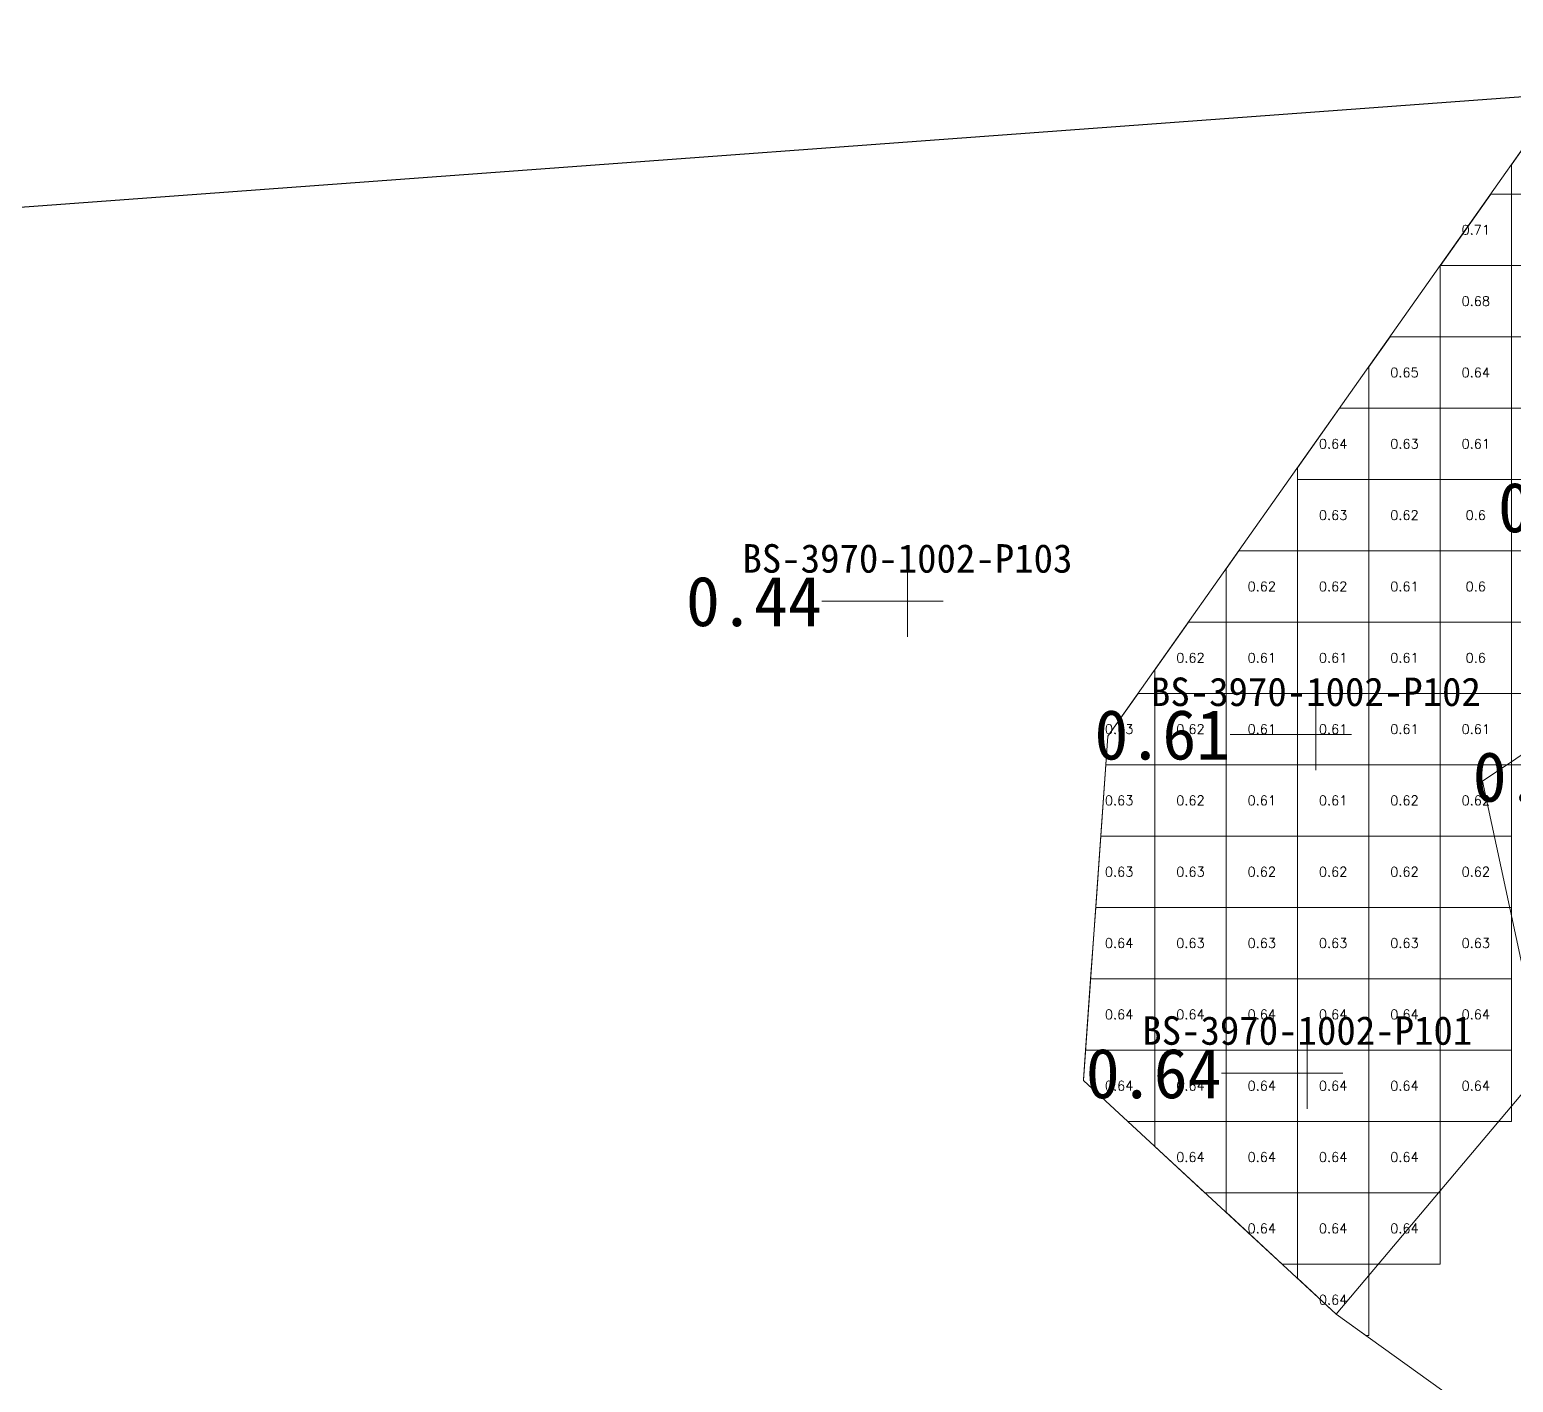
# Model space of a CAD drawing. Header units: inches. Extents: x 469771 to 470006, y 4349704 to 4349836.
# Drawn here: x 469827.11 to 469847.91, y 4349735.23 to 4349754.2 of the extents above; entities that cross this region are included whole.
import ezdxf
from ezdxf import colors
from ezdxf.entities.mleader import LeaderData, LeaderLine
from ezdxf.enums import TextEntityAlignment as Align
from ezdxf.math import Vec2, Vec3

# ---------------------------------------------------------------- set-up
doc = ezdxf.new("R2010")
doc.units = ezdxf.units.IN
doc.header["$MEASUREMENT"] = 0
for name, color, linetype, lineweight in [('点', 7, 'Continuous', 0), ('爆区方格网', 7, 'Continuous', 0), ('线条', 7, 'Continuous', 0), ('钻孔', 7, 'Continuous', 0)]:
    doc.layers.add(name, color=color, linetype=linetype, lineweight=lineweight)
doc.styles.add('3dmine_textStyle_1', font='txt.shx', dxfattribs={"height": 1, "bigfont": 'gbcbig.shx'})
doc.styles.add('3dmine_textStyle_2', font='', dxfattribs={"height": 1})
doc.styles.get("Standard").update_dxf_attribs({"font": 'arial.ttf'})
doc.styles.get('3dmine_textStyle_2').set_extended_font_data('SimSun-ExtB')

msp = doc.modelspace()

# ---------------------------------------------------------------- hatches: boundary and pattern name
at = {"layer": '钻孔', "linetype": 'Continuous', "lineweight": 0, "true_color": 0x808080, "extrusion": (0, 1, 0)}
msp.add_hatch(color=8, dxfattribs=at).paths.add_polyline_path([(-469840.417, 3960.388), (-469839.417, 3960.388), (-469839.417, 3972.388), (-469840.417, 3972.388)], flags=0)
at = {"layer": '钻孔', "linetype": 'Continuous', "lineweight": 0, "true_color": 0x80ffff, "extrusion": (0, 1, 0)}
for points in [[(-469846.143, 3960.446), (-469845.143, 3960.446), (-469845.143, 3972.446), (-469846.143, 3972.446)], [(-469846.022, 3959.606), (-469845.022, 3959.606), (-469845.022, 3972.606), (-469846.022, 3972.606)]]:
    msp.add_hatch(color=131, dxfattribs=at).paths.add_polyline_path(points, flags=0)

# ---------------------------------------------------------------- linework, layer by layer
at = {"color": 4, "linetype": 'Continuous', "lineweight": 0, "true_color": 0x00ffff, "elevation": 3966.233}
for points in [[(469845.427, 4349736.191), (469841.883, 4349739.467), (469842.228, 4349744.294), (469848.28, 4349752.862)], [(469850.298, 4349745.551), (469847.477, 4349743.663), (469848.343, 4349739.646), (469845.427, 4349736.191)]]:
    msp.add_lwpolyline(points, dxfattribs=at)
at = {"color": 7, "linetype": 'Continuous', "lineweight": 0, "elevation": 3966.233}
msp.add_lwpolyline([(469845.427, 4349736.191), (469868.108, 4349719.891), (469868.108, 4349719.891), (469864.089, 4349732.247), (469861.567, 4349735.442), (469861.304, 4349735.775), (469863.277, 4349745.916), (469858.867, 4349747.095), (469855.24, 4349743.466), (469853.308, 4349743.754), (469850.298, 4349745.551), (469847.477, 4349743.663), (469848.343, 4349739.646), (469845.427, 4349736.191), (469845.427, 4349736.191)], dxfattribs=at)
at = {"layer": '点', "color": 138, "linetype": 'Continuous', "lineweight": 0, "true_color": 0x004c4c}
for points, elevation in [([(469839.417, 4349745.685), (469839.417, 4349746.685)], 3972.388), ([(469839.917, 4349746.185), (469838.917, 4349746.185)], 3972.388), ([(469845.143, 4349743.815), (469845.143, 4349744.815)], 3972.446), ([(469845.643, 4349744.315), (469844.643, 4349744.315)], 3972.446), ([(469845.022, 4349739.066), (469845.022, 4349740.066)], 3972.606), ([(469845.522, 4349739.566), (469844.522, 4349739.566)], 3972.606)]:
    msp.add_lwpolyline(points, dxfattribs=dict(at, elevation=elevation))
at = {"layer": '爆区方格网', "color": 4, "linetype": 'Continuous', "lineweight": 0, "true_color": 0x00ffff, "elevation": 3972.427}
for points in [[(469848.884, 4349751.892), (469847.884, 4349751.892), (469847.884, 4349752.301), (469848.28, 4349752.862), (469848.341, 4349752.892), (469848.884, 4349752.892), (469848.884, 4349751.892)], [(469848.884, 4349750.892), (469847.884, 4349750.892), (469847.884, 4349751.892), (469848.884, 4349751.892), (469848.884, 4349750.892)], [(469848.884, 4349749.892), (469847.884, 4349749.892), (469847.884, 4349750.892), (469848.884, 4349750.892), (469848.884, 4349749.892)], [(469848.884, 4349748.892), (469847.884, 4349748.892), (469847.884, 4349749.892), (469848.884, 4349749.892), (469848.884, 4349748.892)], [(469848.884, 4349747.892), (469847.884, 4349747.892), (469847.884, 4349748.892), (469848.884, 4349748.892), (469848.884, 4349747.892)], [(469848.884, 4349746.892), (469847.884, 4349746.892), (469847.884, 4349747.892), (469848.884, 4349747.892), (469848.884, 4349746.892)], [(469848.884, 4349745.892), (469847.884, 4349745.892), (469847.884, 4349746.892), (469848.884, 4349746.892), (469848.884, 4349745.892)], [(469848.884, 4349744.892), (469847.884, 4349744.892), (469847.884, 4349745.892), (469848.884, 4349745.892), (469848.884, 4349744.892)], [(469848.884, 4349743.892), (469847.884, 4349743.892), (469847.884, 4349744.892), (469848.884, 4349744.892), (469848.884, 4349743.892)]]:
    msp.add_lwpolyline(points, dxfattribs=at)
at = {"layer": '爆区方格网', "color": 131, "linetype": 'Continuous', "lineweight": 0, "true_color": 0x80ffff, "elevation": 3972.427}
for points in [[(469847.884, 4349750.892), (469846.888, 4349750.892), (469847.595, 4349751.892), (469847.884, 4349751.892), (469847.884, 4349750.892)], [(469847.884, 4349749.892), (469846.884, 4349749.892), (469846.884, 4349750.885), (469846.888, 4349750.892), (469847.884, 4349750.892), (469847.884, 4349749.892)], [(469846.884, 4349748.892), (469845.884, 4349748.892), (469845.884, 4349749.47), (469846.182, 4349749.892), (469846.884, 4349749.892), (469846.884, 4349748.892)], [(469847.884, 4349748.892), (469846.884, 4349748.892), (469846.884, 4349749.892), (469847.884, 4349749.892), (469847.884, 4349748.892)], [(469845.884, 4349747.892), (469844.884, 4349747.892), (469844.884, 4349748.054), (469845.475, 4349748.892), (469845.884, 4349748.892), (469845.884, 4349747.892)], [(469846.884, 4349747.892), (469845.884, 4349747.892), (469845.884, 4349748.892), (469846.884, 4349748.892), (469846.884, 4349747.892)], [(469847.884, 4349747.892), (469846.884, 4349747.892), (469846.884, 4349748.892), (469847.884, 4349748.892), (469847.884, 4349747.892)], [(469845.884, 4349746.892), (469844.884, 4349746.892), (469844.884, 4349747.892), (469845.884, 4349747.892), (469845.884, 4349746.892)], [(469846.884, 4349746.892), (469845.884, 4349746.892), (469845.884, 4349747.892), (469846.884, 4349747.892), (469846.884, 4349746.892)], [(469847.884, 4349746.892), (469846.884, 4349746.892), (469846.884, 4349747.892), (469847.884, 4349747.892), (469847.884, 4349746.892)], [(469844.884, 4349745.892), (469843.884, 4349745.892), (469843.884, 4349746.639), (469844.063, 4349746.892), (469844.884, 4349746.892), (469844.884, 4349745.892)], [(469845.884, 4349745.892), (469844.884, 4349745.892), (469844.884, 4349746.892), (469845.884, 4349746.892), (469845.884, 4349745.892)], [(469846.884, 4349745.892), (469845.884, 4349745.892), (469845.884, 4349746.892), (469846.884, 4349746.892), (469846.884, 4349745.892)], [(469847.884, 4349745.892), (469846.884, 4349745.892), (469846.884, 4349746.892), (469847.884, 4349746.892), (469847.884, 4349745.892)], [(469843.884, 4349744.892), (469842.884, 4349744.892), (469842.884, 4349745.223), (469843.356, 4349745.892), (469843.884, 4349745.892), (469843.884, 4349744.892)], [(469844.884, 4349744.892), (469843.884, 4349744.892), (469843.884, 4349745.892), (469844.884, 4349745.892), (469844.884, 4349744.892)], [(469845.884, 4349744.892), (469844.884, 4349744.892), (469844.884, 4349745.892), (469845.884, 4349745.892), (469845.884, 4349744.892)], [(469846.884, 4349744.892), (469845.884, 4349744.892), (469845.884, 4349745.892), (469846.884, 4349745.892), (469846.884, 4349744.892)], [(469847.884, 4349744.892), (469846.884, 4349744.892), (469846.884, 4349745.892), (469847.884, 4349745.892), (469847.884, 4349744.892)], [(469842.884, 4349743.892), (469842.199, 4349743.892), (469842.228, 4349744.294), (469842.65, 4349744.892), (469842.884, 4349744.892), (469842.884, 4349743.892)], [(469843.884, 4349743.892), (469842.884, 4349743.892), (469842.884, 4349744.892), (469843.884, 4349744.892), (469843.884, 4349743.892)], [(469844.884, 4349743.892), (469843.884, 4349743.892), (469843.884, 4349744.892), (469844.884, 4349744.892), (469844.884, 4349743.892)], [(469845.884, 4349743.892), (469844.884, 4349743.892), (469844.884, 4349744.892), (469845.884, 4349744.892), (469845.884, 4349743.892)], [(469846.884, 4349743.892), (469845.884, 4349743.892), (469845.884, 4349744.892), (469846.884, 4349744.892), (469846.884, 4349743.892)], [(469847.884, 4349743.892), (469846.884, 4349743.892), (469846.884, 4349744.892), (469847.884, 4349744.892), (469847.884, 4349743.892)], [(469842.884, 4349742.892), (469842.127, 4349742.892), (469842.199, 4349743.892), (469842.884, 4349743.892), (469842.884, 4349742.892)], [(469843.884, 4349742.892), (469842.884, 4349742.892), (469842.884, 4349743.892), (469843.884, 4349743.892), (469843.884, 4349742.892)], [(469844.884, 4349742.892), (469843.884, 4349742.892), (469843.884, 4349743.892), (469844.884, 4349743.892), (469844.884, 4349742.892)], [(469845.884, 4349742.892), (469844.884, 4349742.892), (469844.884, 4349743.892), (469845.884, 4349743.892), (469845.884, 4349742.892)], [(469846.884, 4349742.892), (469845.884, 4349742.892), (469845.884, 4349743.892), (469846.884, 4349743.892), (469846.884, 4349742.892)], [(469847.884, 4349742.892), (469846.884, 4349742.892), (469846.884, 4349743.892), (469847.884, 4349743.892), (469847.884, 4349742.892)], [(469842.884, 4349741.892), (469842.056, 4349741.892), (469842.127, 4349742.892), (469842.884, 4349742.892), (469842.884, 4349741.892)], [(469843.884, 4349741.892), (469842.884, 4349741.892), (469842.884, 4349742.892), (469843.884, 4349742.892), (469843.884, 4349741.892)], [(469844.884, 4349741.892), (469843.884, 4349741.892), (469843.884, 4349742.892), (469844.884, 4349742.892), (469844.884, 4349741.892)], [(469845.884, 4349741.892), (469844.884, 4349741.892), (469844.884, 4349742.892), (469845.884, 4349742.892), (469845.884, 4349741.892)], [(469846.884, 4349741.892), (469845.884, 4349741.892), (469845.884, 4349742.892), (469846.884, 4349742.892), (469846.884, 4349741.892)], [(469847.884, 4349741.892), (469846.884, 4349741.892), (469846.884, 4349742.892), (469847.884, 4349742.892), (469847.884, 4349741.892)], [(469842.884, 4349740.892), (469841.985, 4349740.892), (469842.056, 4349741.892), (469842.884, 4349741.892), (469842.884, 4349740.892)], [(469843.884, 4349740.892), (469842.884, 4349740.892), (469842.884, 4349741.892), (469843.884, 4349741.892), (469843.884, 4349740.892)], [(469844.884, 4349740.892), (469843.884, 4349740.892), (469843.884, 4349741.892), (469844.884, 4349741.892), (469844.884, 4349740.892)], [(469845.884, 4349740.892), (469844.884, 4349740.892), (469844.884, 4349741.892), (469845.884, 4349741.892), (469845.884, 4349740.892)], [(469846.884, 4349740.892), (469845.884, 4349740.892), (469845.884, 4349741.892), (469846.884, 4349741.892), (469846.884, 4349740.892)], [(469847.884, 4349740.892), (469846.884, 4349740.892), (469846.884, 4349741.892), (469847.884, 4349741.892), (469847.884, 4349740.892)], [(469842.884, 4349739.892), (469841.913, 4349739.892), (469841.985, 4349740.892), (469842.884, 4349740.892), (469842.884, 4349739.892)], [(469843.884, 4349739.892), (469842.884, 4349739.892), (469842.884, 4349740.892), (469843.884, 4349740.892), (469843.884, 4349739.892)], [(469844.884, 4349739.892), (469843.884, 4349739.892), (469843.884, 4349740.892), (469844.884, 4349740.892), (469844.884, 4349739.892)], [(469845.884, 4349739.892), (469844.884, 4349739.892), (469844.884, 4349740.892), (469845.884, 4349740.892), (469845.884, 4349739.892)], [(469846.884, 4349739.892), (469845.884, 4349739.892), (469845.884, 4349740.892), (469846.884, 4349740.892), (469846.884, 4349739.892)], [(469847.884, 4349739.892), (469846.884, 4349739.892), (469846.884, 4349740.892), (469847.884, 4349740.892), (469847.884, 4349739.892)], [(469842.884, 4349738.892), (469842.505, 4349738.892), (469841.884, 4349739.466), (469841.884, 4349739.481), (469841.913, 4349739.892), (469842.884, 4349739.892), (469842.884, 4349738.892)], [(469843.884, 4349738.892), (469842.884, 4349738.892), (469842.884, 4349739.892), (469843.884, 4349739.892), (469843.884, 4349738.892)], [(469844.884, 4349738.892), (469843.884, 4349738.892), (469843.884, 4349739.892), (469844.884, 4349739.892), (469844.884, 4349738.892)], [(469845.884, 4349738.892), (469844.884, 4349738.892), (469844.884, 4349739.892), (469845.884, 4349739.892), (469845.884, 4349738.892)], [(469846.884, 4349738.892), (469845.884, 4349738.892), (469845.884, 4349739.892), (469846.884, 4349739.892), (469846.884, 4349738.892)], [(469847.884, 4349738.892), (469846.884, 4349738.892), (469846.884, 4349739.892), (469847.884, 4349739.892), (469847.884, 4349738.892)], [(469843.884, 4349737.892), (469843.587, 4349737.892), (469842.884, 4349738.542), (469842.884, 4349738.892), (469843.884, 4349738.892), (469843.884, 4349737.892)], [(469844.884, 4349737.892), (469843.884, 4349737.892), (469843.884, 4349738.892), (469844.884, 4349738.892), (469844.884, 4349737.892)], [(469845.884, 4349737.892), (469844.884, 4349737.892), (469844.884, 4349738.892), (469845.884, 4349738.892), (469845.884, 4349737.892)], [(469846.884, 4349737.892), (469845.884, 4349737.892), (469845.884, 4349738.892), (469846.884, 4349738.892), (469846.884, 4349737.892)], [(469844.884, 4349736.892), (469844.669, 4349736.892), (469843.884, 4349737.617), (469843.884, 4349737.892), (469844.884, 4349737.892), (469844.884, 4349736.892)], [(469845.884, 4349736.892), (469844.884, 4349736.892), (469844.884, 4349737.892), (469845.884, 4349737.892), (469845.884, 4349736.892)], [(469846.884, 4349736.892), (469845.884, 4349736.892), (469845.884, 4349737.892), (469846.884, 4349737.892), (469846.884, 4349736.892)], [(469845.884, 4349735.892), (469845.844, 4349735.892), (469845.427, 4349736.191), (469844.884, 4349736.693), (469844.884, 4349736.892), (469845.884, 4349736.892), (469845.884, 4349735.892)]]:
    msp.add_lwpolyline(points, dxfattribs=at)
at = {"layer": '线条', "color": 138, "linetype": 'Continuous', "lineweight": 0, "true_color": 0x004c4c}
for points, elevation in [([(469839.417, 4349746.185), (469839.417, 4349746.185), (469839.417, 4349746.185)], 3972.388), ([(469845.143, 4349744.315), (469845.143, 4349744.315), (469845.143, 4349744.315)], 3972.446), ([(469845.022, 4349739.566), (469845.022, 4349739.566), (469845.022, 4349739.566)], 3972.606)]:
    msp.add_lwpolyline(points, dxfattribs=dict(at, elevation=elevation))
at = {"layer": '钻孔', "color": 8, "linetype": 'Continuous', "lineweight": 0, "true_color": 0x808080}
for elevation in [3972.388, 3960.388]:
    msp.add_lwpolyline([(469839.417, 4349746.185), (469838.217, 4349746.185)], dxfattribs=dict(at, elevation=elevation))
at = {"layer": '钻孔', "color": 131, "linetype": 'Continuous', "lineweight": 0, "true_color": 0x80ffff}
for points, elevation in [([(469845.143, 4349744.315), (469843.943, 4349744.315)], 3972.446), ([(469845.143, 4349744.315), (469843.943, 4349744.315)], 3960.446), ([(469845.022, 4349739.566), (469843.822, 4349739.566)], 3972.606), ([(469845.022, 4349739.566), (469843.822, 4349739.566)], 3959.606)]:
    msp.add_lwpolyline(points, dxfattribs=dict(at, elevation=elevation))

# ---------------------------------------------------------------- texts
at = {"color": 131, "linetype": 'Continuous', "lineweight": 0, "true_color": 0x80ffff, "style": '3dmine_textStyle_1'}
for s, p in [('0.71', (469847.384, 4349751.392, 3972.427)), ('0.68', (469847.384, 4349750.392, 3972.427)), ('0.65', (469846.384, 4349749.392, 3972.427)), ('0.64', (469847.384, 4349749.392, 3972.427)), ('0.64', (469845.384, 4349748.392, 3972.427)), ('0.63', (469846.384, 4349748.392, 3972.427)), ('0.61', (469847.384, 4349748.392, 3972.427)), ('0.63', (469845.384, 4349747.392, 3972.427)), ('0.62', (469846.384, 4349747.392, 3972.427)), ('0.6', (469847.384, 4349747.392, 3972.427)), ('0.62', (469844.384, 4349746.392, 3972.427)), ('0.62', (469845.384, 4349746.392, 3972.427)), ('0.61', (469846.384, 4349746.392, 3972.427)), ('0.6', (469847.384, 4349746.392, 3972.427)), ('0.62', (469843.384, 4349745.392, 3972.427)), ('0.61', (469844.384, 4349745.392, 3972.427)), ('0.61', (469845.384, 4349745.392, 3972.427)), ('0.61', (469846.384, 4349745.392, 3972.427)), ('0.6', (469847.384, 4349745.392, 3972.427)), ('0.63', (469842.384, 4349744.392, 3972.427)), ('0.62', (469843.384, 4349744.392, 3972.427)), ('0.61', (469844.384, 4349744.392, 3972.427)), ('0.61', (469845.384, 4349744.392, 3972.427)), ('0.61', (469846.384, 4349744.392, 3972.427)), ('0.61', (469847.384, 4349744.392, 3972.427)), ('0.63', (469842.384, 4349743.392, 3972.427)), ('0.62', (469843.384, 4349743.392, 3972.427)), ('0.61', (469844.384, 4349743.392, 3972.427)), ('0.61', (469845.384, 4349743.392, 3972.427)), ('0.62', (469846.384, 4349743.392, 3972.427)), ('0.62', (469847.384, 4349743.392, 3972.427)), ('0.63', (469842.384, 4349742.392, 3972.427)), ('0.63', (469843.384, 4349742.392, 3972.427)), ('0.62', (469844.384, 4349742.392, 3972.427)), ('0.62', (469845.384, 4349742.392, 3972.427)), ('0.62', (469846.384, 4349742.392, 3972.427)), ('0.62', (469847.384, 4349742.392, 3972.427)), ('0.64', (469842.384, 4349741.392, 3972.427)), ('0.63', (469843.384, 4349741.392, 3972.427)), ('0.63', (469844.384, 4349741.392, 3972.427)), ('0.63', (469845.384, 4349741.392, 3972.427)), ('0.63', (469846.384, 4349741.392, 3972.427)), ('0.63', (469847.384, 4349741.392, 3972.427)), ('0.64', (469842.384, 4349740.392, 3972.427)), ('0.64', (469843.384, 4349740.392, 3972.427)), ('0.64', (469844.384, 4349740.392, 3972.427)), ('0.64', (469845.384, 4349740.392, 3972.427)), ('0.64', (469846.384, 4349740.392, 3972.427)), ('0.64', (469847.384, 4349740.392, 3972.427)), ('0.64', (469842.384, 4349739.392, 3972.427)), ('0.64', (469843.384, 4349739.392, 3972.427)), ('0.64', (469844.384, 4349739.392, 3972.427)), ('0.64', (469845.384, 4349739.392, 3972.427)), ('0.64', (469846.384, 4349739.392, 3972.427)), ('0.64', (469847.384, 4349739.392, 3972.427)), ('0.64', (469843.384, 4349738.392, 3972.427)), ('0.64', (469844.384, 4349738.392, 3972.427)), ('0.64', (469845.384, 4349738.392, 3972.427)), ('0.64', (469846.384, 4349738.392, 3972.427)), ('0.64', (469844.384, 4349737.392, 3972.427)), ('0.64', (469845.384, 4349737.392, 3972.427)), ('0.64', (469846.384, 4349737.392, 3972.427)), ('0.64', (469845.384, 4349736.392, 3972.427))]:
    msp.add_text(s, height=0.1333, dxfattribs=at).set_placement(p, align=Align.MIDDLE_CENTER)
at = {"layer": '钻孔', "color": 8, "linetype": 'Continuous', "lineweight": 0, "true_color": 0x808080, "style": '3dmine_textStyle_2'}
for s, p in [('0.41', (469849.6, 4349747.501, 3966.427)), ('0.44', (469838.217, 4349746.185, 3966.388)), ('0.33', (469849.246, 4349743.724, 3966.016))]:
    msp.add_text(s, height=0.7, dxfattribs=at).set_placement(p, align=Align.MIDDLE_RIGHT)
at = {"layer": '钻孔', "color": 138, "linetype": 'Continuous', "lineweight": 0, "true_color": 0x004c4c, "style": '3dmine_textStyle_2'}
for s, p in [('BS-3970-1002-P103', (469839.417, 4349746.585, 3972.388)), ('BS-3970-1002-P102', (469845.143, 4349744.715, 3972.446)), ('BS-3970-1002-P101', (469845.022, 4349739.966, 3972.606))]:
    msp.add_text(s, height=0.4, dxfattribs=at).set_placement(p, align=Align.CENTER)
at = {"layer": '钻孔', "color": 131, "linetype": 'Continuous', "lineweight": 0, "true_color": 0x80ffff, "style": '3dmine_textStyle_2'}
for s, p in [('0.61', (469843.943, 4349744.315, 3966.446)), ('0.64', (469843.822, 4349739.566, 3966.106))]:
    msp.add_text(s, height=0.7, dxfattribs=at).set_placement(p, align=Align.MIDDLE_RIGHT)

# ---------------------------------------------------------------- leaders
ml = msp.add_multileader_mtext('Standard')
ml.set_content('1{\\f宋体|b0|i0|c134|p2;号矿块}', color=256)
ml.set_leader_properties()
ml.build(insert=Vec2(0, 0))
ml.multileader.update_dxf_attribs({"dogleg_length": 0.36, "arrow_head_size": 0.18})
ctx = ml.context
ctx.base_point, ctx.char_height, ctx.arrow_head_size, ctx.landing_gap_size, ctx.plane_origin = Vec3(469770.868, 4349748.505, 3971.872), 2.5, 0.18, 0.09, Vec3(469860.603, 4349754.182, 3971.872)
notes = []
notes.append((ctx, [(0, (1, 1, 0), (469783.556, 4349748.505, 3971.872), (-1, 0), 0.36, [(0, [(469860.603, 4349754.182, 3971.872)], 256, [])])]))
ctx.mtext.insert, ctx.mtext.flow_direction = Vec3(469770.958, 4349749.937, 3971.872), 5
ml = msp.add_multileader_mtext('Standard')
ml.set_content('{\\f宋体|b0|i0|c134|p2;空白区域缺工程，补工程}', color=256)
ml.set_leader_properties()
ml.build(insert=Vec2(0, 0))
ml.multileader.update_dxf_attribs({"dogleg_length": 0.36, "arrow_head_size": 0.18})
ctx = ml.context
ctx.base_point, ctx.char_height, ctx.arrow_head_size, ctx.landing_gap_size, ctx.plane_origin = Vec3(469771.606, 4349705.796), 2.5, 0.18, 0.09, Vec3(469855.578, 4349737.14)
notes.append((ctx, [(0, (1, 1, 0), (469811.099, 4349705.796), (-1, 0), 0.36, [(0, [(469855.578, 4349737.14)], 256, [])])]))
ctx.mtext.insert, ctx.mtext.flow_direction = Vec3(469771.696, 4349707.221), 5
for ctx, leaders in notes:
    for number, flags, end, landing, length, lines in leaders:
        leader = LeaderData()
        leader.index, (leader.has_last_leader_line, leader.has_dogleg_vector, leader.attachment_direction) = number, flags
        leader.last_leader_point, leader.dogleg_vector, leader.dogleg_length = Vec3(end), Vec3(landing), length
        for number, points, colour, breaks in lines:
            line = LeaderLine()
            line.index, line.vertices, line.color, line.breaks = number, Vec3.list(points), colors.encode_raw_color(colour), breaks
            leader.lines.append(line)
        ctx.leaders.append(leader)

doc.saveas('drawing.dxf')
